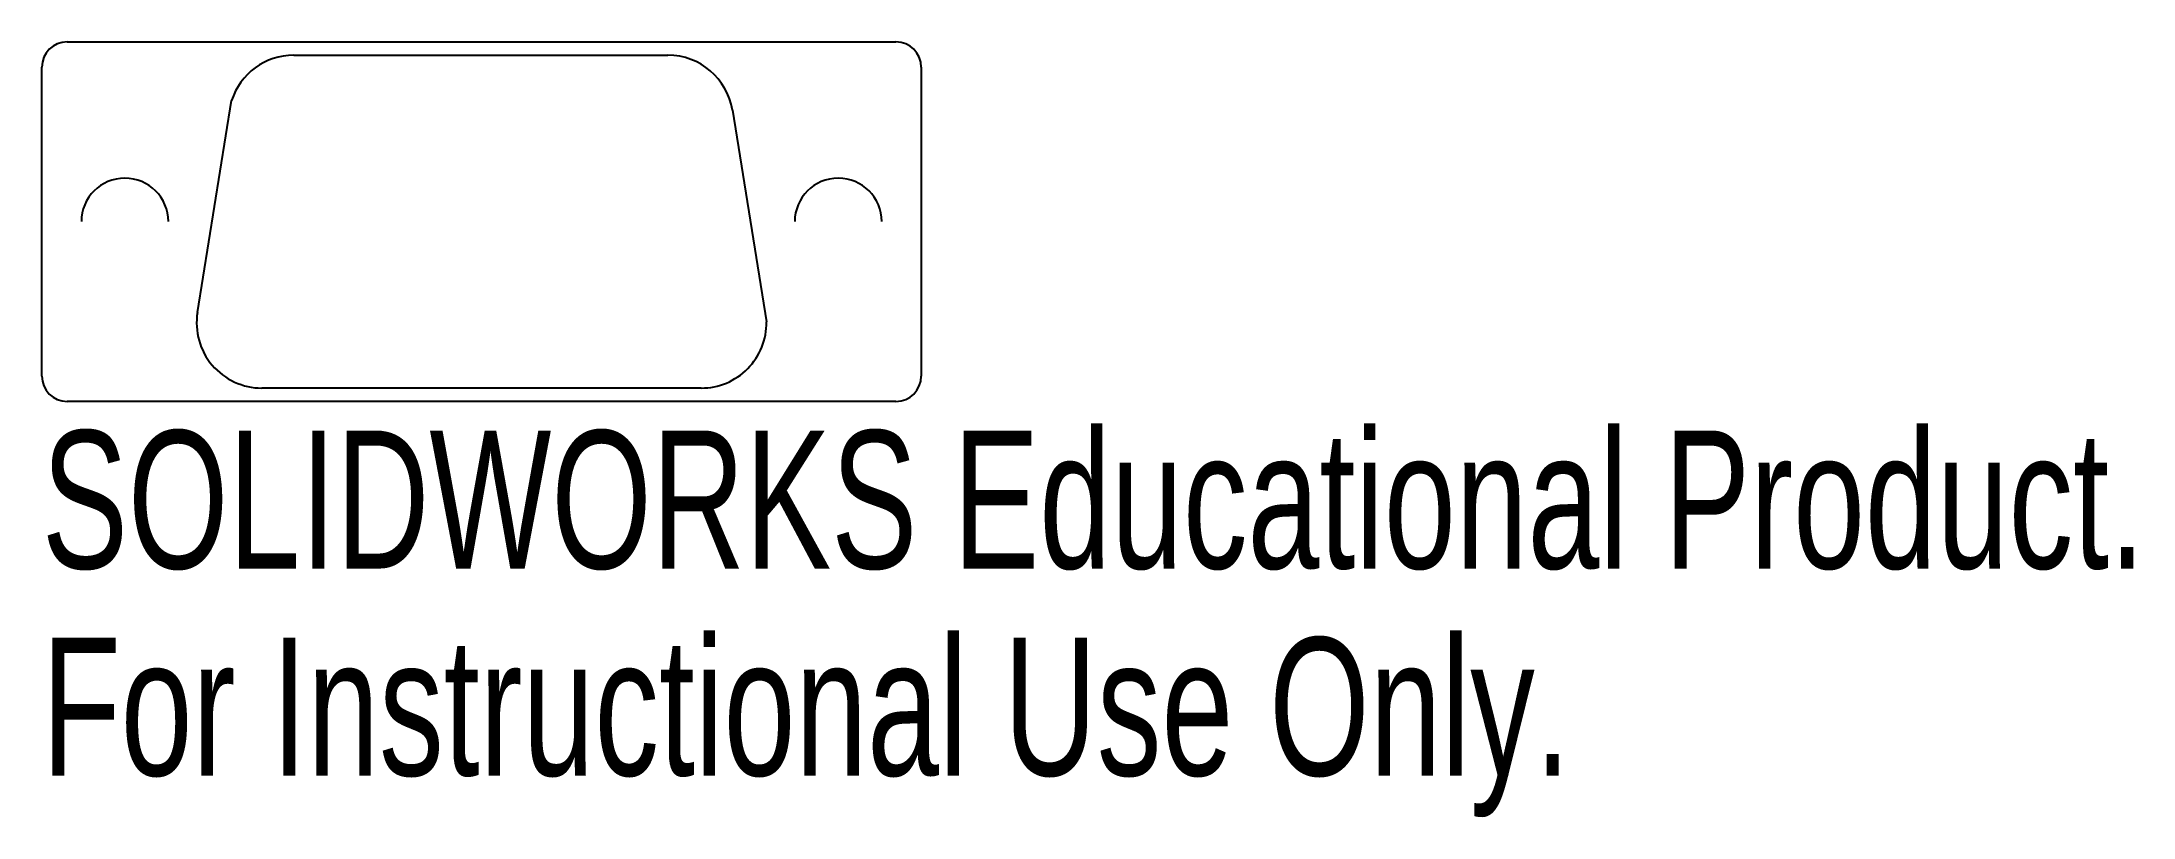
# Model space of a CAD drawing. Header units: inches. Extents: x 0 to 2.88, y -1.07 to 0.
import ezdxf

# ---------------------------------------------------------------- set-up
doc = ezdxf.new("R2010")
doc.units = ezdxf.units.IN
doc.header["$MEASUREMENT"] = 0
doc.styles.add('SLDTEXTSTYLE0', font='TXT', dxfattribs={"width": 0.7})

msp = doc.modelspace()

# ---------------------------------------------------------------- linework, layer by layer
at = {"color": 7, "linetype": 'Continuous', "lineweight": 25}
for p, q in [((0.035, 0), (1.178, 0)), ((0.3474, -0.0185), (0.8636, -0.0185)), ((0, -0.461), (0, -0.035)), ((1.213, -0.035), (1.213, -0.461)), ((0.2146, -0.3732), (0.2617, -0.0811)), ((0.9525, -0.0942), (0.9995, -0.3862)), ((0.9095, -0.4775), (0.3035, -0.4775)), ((1.178, -0.496), (0.035, -0.496))]:
    msp.add_line(p, q, dxfattribs=at)
for centre, radius, start, end in [((0.035, -0.035), 0.035, 90, 180), ((1.178, -0.035), 0.035, 0, 90), ((0.3474, -0.1085), 0.09, 90, 162.2861), ((0.8636, -0.1085), 0.09, 9.1448, 90), ((0.1145, -0.248), 0.06, 0, 180), ((1.0985, -0.248), 0.06, 0, 180), ((0.3035, -0.3875), 0.09, 170.8552, 270), ((0.9095, -0.3875), 0.09, 270, 0.7983), ((0.035, -0.461), 0.035, 180, 270), ((1.178, -0.461), 0.035, 270, 0)]:
    msp.add_arc(centre, radius, start, end, dxfattribs=at)

# ---------------------------------------------------------------- texts
at = {"color": 7, "linetype": 'Continuous', "char_height": 0.1903, "attachment_point": 1, "style": 'SLDTEXTSTYLE0'}
for s, insert in [('SOLIDWORKS Educational Product.', (0, -0.5361)), ('For Instructional Use Only.', (0, -0.8216))]:
    msp.add_mtext(s, dxfattribs=dict(at, insert=insert))

doc.saveas('drawing.dxf')
